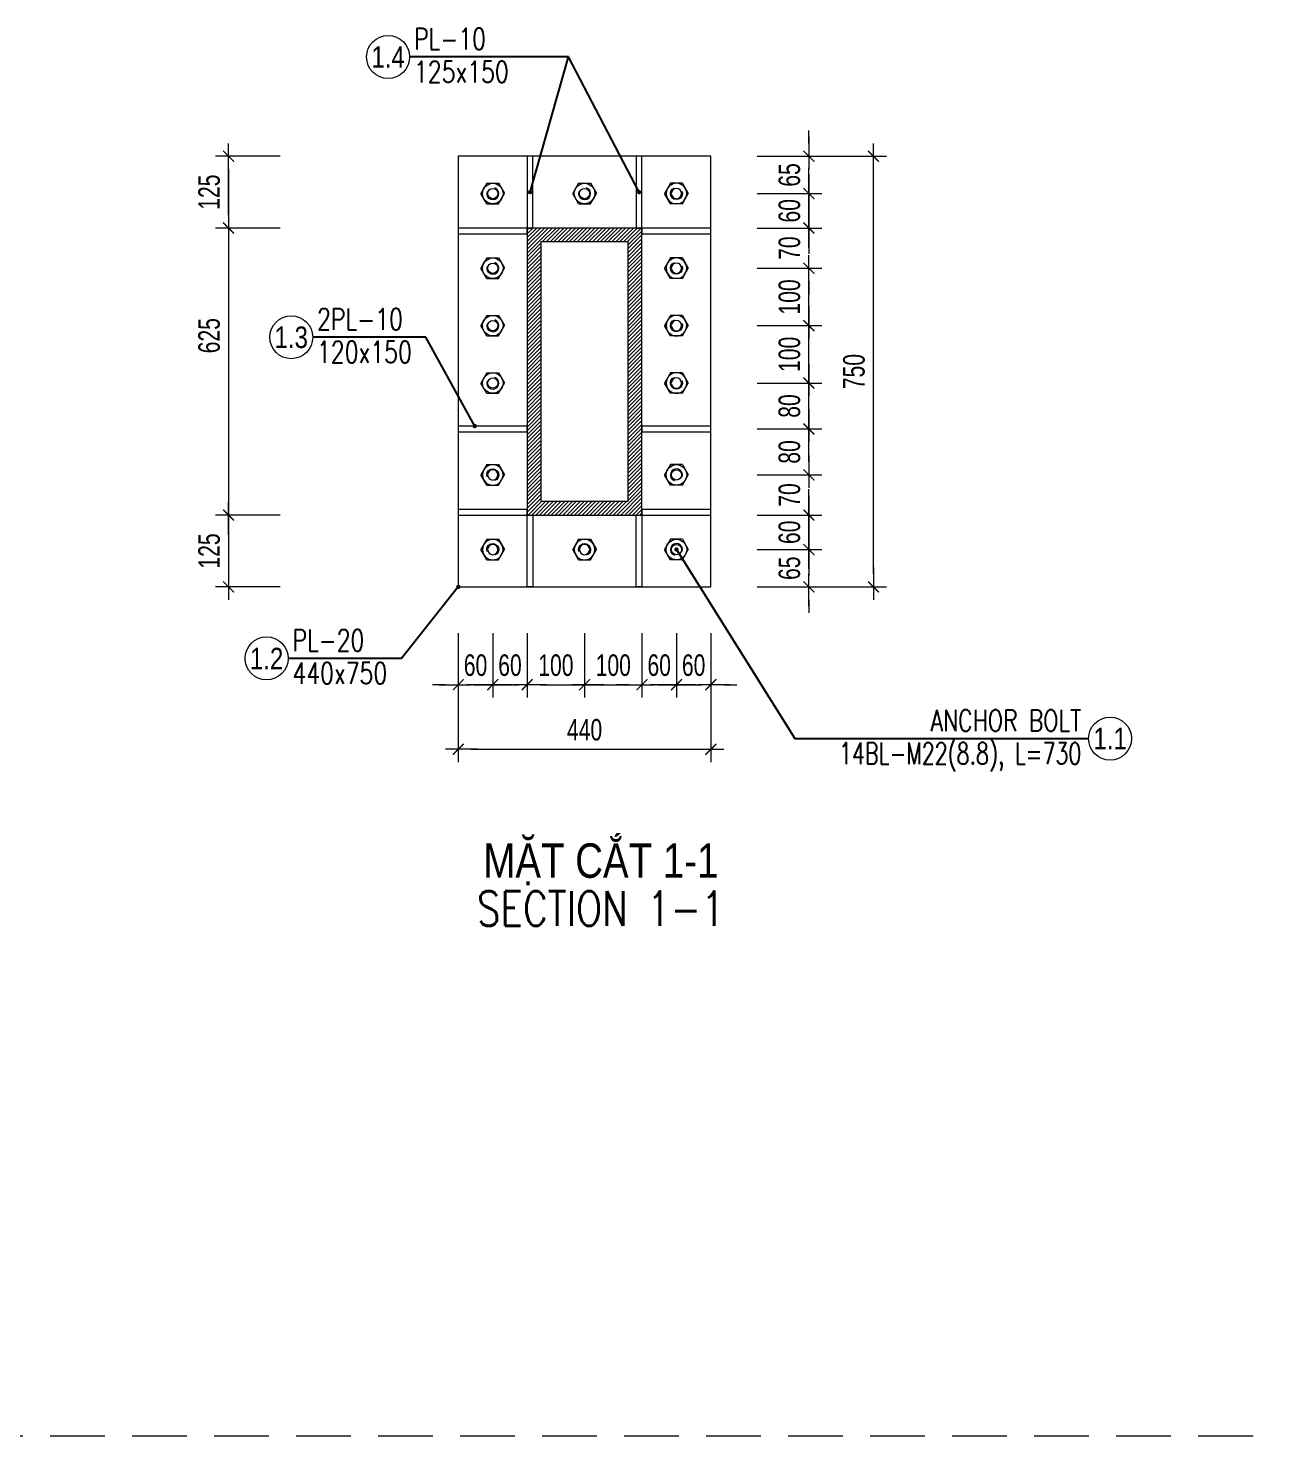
# Model space of a CAD drawing. Header units: millimetres. Extents: x -179076 to 305601, y -18667 to 40015.
# Drawn here: x 275467 to 279801, y 17684 to 22587 of the extents above; entities that cross this region are included whole.
import ezdxf
from ezdxf.enums import TextEntityAlignment as Align

# ---------------------------------------------------------------- set-up
doc = ezdxf.new("R2010")
doc.units = ezdxf.units.MM
doc.header["$LTSCALE"] = 60
doc.linetypes.add('HIDDEN2', pattern=[4.7625, 3.175, -1.5875])
doc.layers.get('0').update_dxf_attribs({"lineweight": 20})
doc.layers.get('Defpoints').update_dxf_attribs({"color": 151, "lineweight": 9})
for name, color, linetype, lineweight in [('NDC_S-ANNO', 7, 'Continuous', 20), ('NDC_S-BEAM-NAME-VERT', 7, 'Continuous', 20), ('NDC_S-COLS-STEL', 2, 'Continuous', 20), ('NDC_S-DIMS', 1, 'Continuous', 15), ('NDC_S-HTCH-MAT', 8, 'Continuous', 15), ('NDC_S-TITL-EN', 3, 'Continuous', 20), ('NDC_S-TITL-VIE', 6, 'Continuous', 35), ('NDC_S_DIM', 1, 'Continuous', 15), ('NDC_S_ENG TITLE', 3, 'Continuous', 20), ('NDC_S_HIDDEN', 8, 'HIDDEN2', 13), ('NDC_S_TEXT SYMBOL', 7, 'Continuous', 20), ('NDC_S_VN TEXT', 7, 'Continuous', 20), ('NDC_S_VN TITLE', 6, 'Continuous', 35)]:
    doc.layers.add(name, color=color, linetype=linetype, lineweight=lineweight)
doc.styles.add('ARIAL', font='arial.ttf', dxfattribs={"width": 0.8})
doc.styles.add('NDC_ANNO', font='', dxfattribs={"width": 0.8})
doc.styles.add('NDC_DIM', font='', dxfattribs={"width": 0.75})
doc.styles.add('NDC_EN TXT', font='romans.shx', dxfattribs={"width": 0.8})
doc.styles.add('NDC_VIE TXT', font='arial.ttf', dxfattribs={"width": 0.8})
doc.styles.get('NDC_ANNO').set_extended_font_data('Dotum')
doc.styles.get('NDC_DIM').set_extended_font_data('Dotum')
doc.dimstyles.new('NDC_dim_30', dxfattribs={"dimscale": 30, "dimtxt": 2.5, "dimasz": 1.5, "dimexe": 1.5, "dimexo": 2.5, "dimgap": 1, "dimtad": 1, "dimdec": 0, "dimzin": 0, "dimdsep": 46, "dimtxsty": 'NDC_DIM', "dimblk": 'DIMMARK', "dimcen": 0.09, "dimdle": 1.2, "dimclrd": 1, "dimclre": 1, "dimclrt": 3, "dimadec": 0, "dimazin": 0, "dimtfac": 1, "dimtdec": 0, "dimtix": 1, "dimtofl": 0, "dimtmove": 0, "dimatfit": 3, "dimfxl": 8, "dimfxlon": 1, "dimtolj": 1, "dimtzin": 0, "dimarcsym": 0})
doc.dimstyles.new('NDC_dim_30(15)', dxfattribs={"dimscale": 30, "dimtxt": 2.5, "dimasz": 1.5, "dimexe": 1.5, "dimexo": 2.5, "dimgap": 1, "dimtad": 1, "dimdec": 0, "dimlfac": 0.5, "dimrnd": 0.001, "dimzin": 0, "dimdsep": 46, "dimtxsty": 'NDC_DIM', "dimblk": 'DIMMARK', "dimcen": 0, "dimdle": 1.2, "dimclrd": 256, "dimclre": 256, "dimclrt": 3, "dimadec": 0, "dimazin": 0, "dimtfac": 1, "dimtdec": 0, "dimtix": 1, "dimtofl": 0, "dimtmove": 2, "dimatfit": 3, "dimfxl": 6, "dimfxlon": 1, "dimtolj": 1, "dimtzin": 0, "dimlwd": -1, "dimlwe": -1, "dimarcsym": 0})

# ---------------------------------------------------------------- blocks, each defined once
blk = doc.blocks.new('Drawing name_symbol')
at = {"layer": 'NDC_S_ENG TITLE', "style": 'NDC_EN TXT', "width": 0.8}
blk.add_attdef('SECTDET1', text='', height=5, dxfattribs=at).set_placement((0, 1.01), align=Align.CENTER)
at = {"layer": 'NDC_S_TEXT SYMBOL', "lineweight": 25, "style": 'NDC_ANNO', "width": 0.8}
blk.add_attdef('SSCALE', text='', height=2.5, dxfattribs=at).set_placement((0, -4), align=Align.CENTER)
at = {"layer": 'NDC_S_VN TITLE', "style": 'NDC_VIE TXT', "width": 0.8}
blk.add_attdef('SECTDET2', text='', height=5, dxfattribs=at).set_placement((0, 7.97), align=Align.CENTER)
blk = doc.blocks.new('*U260')
at = {"color": 0, "linetype": 'Continuous'}
for p, q in [((-8.5, 4.9), (0, 9.8)), ((-8.5, -4.9), (-8.5, 4.9)), ((8.5, 4.9), (0, 9.8)), ((8.5, -4.9), (8.5, 4.9)), ((-8.5, -4.9), (0, -9.8)), ((8.5, -4.9), (0, -9.8))]:
    blk.add_line(p, q, dxfattribs=at)
for radius in [8.5, 4.25]:
    blk.add_circle((0, 0), radius, dxfattribs=at)
blk.add_arc((0, 0), 5, 250, 160, dxfattribs=at)
blk = doc.blocks.new('DIMMARK')
at = {"layer": 'NDC_S_DIM', "color": 1}
blk.add_line((-1.5, 0), (1, 0), dxfattribs=at)
at = {"layer": 'NDC_S_DIM', "color": 2, "const_width": 0.1}
blk.add_lwpolyline([(-0.424, -0.424), (0.424, 0.424)], dxfattribs=at)
blk = doc.blocks.new('*D655')
at = {"layer": 'Defpoints', "color": 0, "ltscale": 60, "transparency": 16777216}
for p in [(277846.3, 20771), (278187.8, 20771), (277846.3, 20641)]:
    blk.add_point(p, dxfattribs=at)
at = {"layer": 'NDC_S_DIM', "ltscale": 60, "transparency": 16777216}
for p, q in [((278187.8, 20816), (278187.8, 20861)), ((278007.8, 20771), (278232.8, 20771)), ((278007.8, 20641), (278232.8, 20641)), ((278187.8, 20596), (278187.8, 20551))]:
    blk.add_line(p, q, dxfattribs=at)
at = {"layer": 'NDC_S_DIM', "ltscale": 60, "transparency": 16777216, "xscale": 45, "yscale": 45, "zscale": 45}
for p, rotation in [((278187.8, 20771), 270), ((278187.8, 20641), 90)]:
    blk.add_blockref('DIMMARK', p, dxfattribs=dict(at, rotation=rotation))
at = {"layer": 'NDC_S_DIM', "color": 3, "ltscale": 60, "transparency": 16777216, "insert": (278120.2, 20706), "char_height": 75, "attachment_point": 5, "rotation": 90, "style": 'NDC_DIM'}
blk.add_mtext('\\A1;65', dxfattribs=at)
blk = doc.blocks.new('*D656')
at = {"layer": 'Defpoints', "color": 0, "ltscale": 60, "transparency": 16777216}
for p in [(277846.3, 20891), (278187.8, 20891), (277846.3, 20771)]:
    blk.add_point(p, dxfattribs=at)
at = {"layer": 'NDC_S_DIM', "ltscale": 60, "transparency": 16777216}
for p, q in [((278187.8, 20936), (278187.8, 20981)), ((278007.8, 20891), (278232.8, 20891)), ((278007.8, 20771), (278232.8, 20771)), ((278187.8, 20726), (278187.8, 20681))]:
    blk.add_line(p, q, dxfattribs=at)
at = {"layer": 'NDC_S_DIM', "ltscale": 60, "transparency": 16777216, "xscale": 45, "yscale": 45, "zscale": 45}
for p, rotation in [((278187.8, 20891), 270), ((278187.8, 20771), 90)]:
    blk.add_blockref('DIMMARK', p, dxfattribs=dict(at, rotation=rotation))
at = {"layer": 'NDC_S_DIM', "color": 3, "ltscale": 60, "transparency": 16777216, "insert": (278120.2, 20831), "char_height": 75, "attachment_point": 5, "rotation": 90, "style": 'NDC_DIM'}
blk.add_mtext('\\A1;60', dxfattribs=at)
blk = doc.blocks.new('*D657')
at = {"layer": 'Defpoints', "color": 0, "ltscale": 60, "transparency": 16777216}
for p in [(277846.3, 21031), (278187.8, 21031), (277846.3, 20891)]:
    blk.add_point(p, dxfattribs=at)
at = {"layer": 'NDC_S_DIM', "ltscale": 60, "transparency": 16777216}
for p, q in [((278187.8, 21076), (278187.8, 21121)), ((278007.8, 21031), (278232.8, 21031)), ((278007.8, 20891), (278232.8, 20891)), ((278187.8, 20846), (278187.8, 20801))]:
    blk.add_line(p, q, dxfattribs=at)
at = {"layer": 'NDC_S_DIM', "ltscale": 60, "transparency": 16777216, "xscale": 45, "yscale": 45, "zscale": 45}
for p, rotation in [((278187.8, 21031), 270), ((278187.8, 20891), 90)]:
    blk.add_blockref('DIMMARK', p, dxfattribs=dict(at, rotation=rotation))
at = {"layer": 'NDC_S_DIM', "color": 3, "ltscale": 60, "transparency": 16777216, "insert": (278120.2, 20961), "char_height": 75, "attachment_point": 5, "rotation": 90, "style": 'NDC_DIM'}
blk.add_mtext('\\A1;70', dxfattribs=at)
blk = doc.blocks.new('*D658')
at = {"layer": 'Defpoints', "color": 0, "ltscale": 60, "transparency": 16777216}
for p in [(277846.3, 21191), (278187.8, 21191), (277846.3, 21031)]:
    blk.add_point(p, dxfattribs=at)
at = {"layer": 'NDC_S_DIM', "ltscale": 60, "transparency": 16777216}
for p, q in [((278007.8, 21191), (278232.8, 21191)), ((278187.8, 21076), (278187.8, 21146)), ((278007.8, 21031), (278232.8, 21031))]:
    blk.add_line(p, q, dxfattribs=at)
at = {"layer": 'NDC_S_DIM', "ltscale": 60, "transparency": 16777216, "xscale": 45, "yscale": 45, "zscale": 45}
for p, rotation in [((278187.8, 21191), 90), ((278187.8, 21031), 270)]:
    blk.add_blockref('DIMMARK', p, dxfattribs=dict(at, rotation=rotation))
at = {"layer": 'NDC_S_DIM', "color": 3, "ltscale": 60, "transparency": 16777216, "insert": (278120.2, 21111), "char_height": 75, "attachment_point": 5, "rotation": 90, "style": 'NDC_DIM'}
blk.add_mtext('\\A1;80', dxfattribs=at)
blk = doc.blocks.new('*D659')
at = {"layer": 'Defpoints', "color": 0, "ltscale": 60, "transparency": 16777216}
for p in [(277846.3, 21351), (278187.8, 21351), (277846.3, 21191)]:
    blk.add_point(p, dxfattribs=at)
at = {"layer": 'NDC_S_DIM', "ltscale": 60, "transparency": 16777216}
for p, q in [((278007.8, 21351), (278232.8, 21351)), ((278187.8, 21236), (278187.8, 21306)), ((278007.8, 21191), (278232.8, 21191))]:
    blk.add_line(p, q, dxfattribs=at)
at = {"layer": 'NDC_S_DIM', "ltscale": 60, "transparency": 16777216, "xscale": 45, "yscale": 45, "zscale": 45}
for p, rotation in [((278187.8, 21351), 90), ((278187.8, 21191), 270)]:
    blk.add_blockref('DIMMARK', p, dxfattribs=dict(at, rotation=rotation))
at = {"layer": 'NDC_S_DIM', "color": 3, "ltscale": 60, "transparency": 16777216, "insert": (278120.2, 21271), "char_height": 75, "attachment_point": 5, "rotation": 90, "style": 'NDC_DIM'}
blk.add_mtext('\\A1;80', dxfattribs=at)
blk = doc.blocks.new('*D660')
at = {"layer": 'Defpoints', "color": 0, "ltscale": 60, "transparency": 16777216}
for p in [(277846.3, 21551), (278187.8, 21551), (277846.3, 21351)]:
    blk.add_point(p, dxfattribs=at)
at = {"layer": 'NDC_S_DIM', "ltscale": 60, "transparency": 16777216}
for p, q in [((278007.8, 21551), (278232.8, 21551)), ((278187.8, 21396), (278187.8, 21506)), ((278007.8, 21351), (278232.8, 21351))]:
    blk.add_line(p, q, dxfattribs=at)
at = {"layer": 'NDC_S_DIM', "ltscale": 60, "transparency": 16777216, "xscale": 45, "yscale": 45, "zscale": 45}
for p, rotation in [((278187.8, 21551), 90), ((278187.8, 21351), 270)]:
    blk.add_blockref('DIMMARK', p, dxfattribs=dict(at, rotation=rotation))
at = {"layer": 'NDC_S_DIM', "color": 3, "ltscale": 60, "transparency": 16777216, "insert": (278120.2, 21451), "char_height": 75, "attachment_point": 5, "rotation": 90, "style": 'NDC_DIM'}
blk.add_mtext('\\A1;100', dxfattribs=at)
blk = doc.blocks.new('*D661')
at = {"layer": 'Defpoints', "color": 0, "ltscale": 60, "transparency": 16777216}
for p in [(277846.3, 21751), (278187.8, 21751), (277846.3, 21551)]:
    blk.add_point(p, dxfattribs=at)
at = {"layer": 'NDC_S_DIM', "ltscale": 60, "transparency": 16777216}
for p, q in [((278007.8, 21751), (278232.8, 21751)), ((278187.8, 21596), (278187.8, 21706)), ((278007.8, 21551), (278232.8, 21551))]:
    blk.add_line(p, q, dxfattribs=at)
at = {"layer": 'NDC_S_DIM', "ltscale": 60, "transparency": 16777216, "xscale": 45, "yscale": 45, "zscale": 45}
for p, rotation in [((278187.8, 21751), 90), ((278187.8, 21551), 270)]:
    blk.add_blockref('DIMMARK', p, dxfattribs=dict(at, rotation=rotation))
at = {"layer": 'NDC_S_DIM', "color": 3, "ltscale": 60, "transparency": 16777216, "insert": (278120.2, 21651), "char_height": 75, "attachment_point": 5, "rotation": 90, "style": 'NDC_DIM'}
blk.add_mtext('\\A1;100', dxfattribs=at)
blk = doc.blocks.new('*D662')
at = {"layer": 'Defpoints', "color": 0, "ltscale": 60, "transparency": 16777216}
for p in [(277846.3, 21891), (278187.8, 21891), (277846.3, 21751)]:
    blk.add_point(p, dxfattribs=at)
at = {"layer": 'NDC_S_DIM', "ltscale": 60, "transparency": 16777216}
for p, q in [((278187.8, 21936), (278187.8, 21981)), ((278007.8, 21891), (278232.8, 21891)), ((278007.8, 21751), (278232.8, 21751)), ((278187.8, 21706), (278187.8, 21661))]:
    blk.add_line(p, q, dxfattribs=at)
at = {"layer": 'NDC_S_DIM', "ltscale": 60, "transparency": 16777216, "xscale": 45, "yscale": 45, "zscale": 45}
for p, rotation in [((278187.8, 21891), 270), ((278187.8, 21751), 90)]:
    blk.add_blockref('DIMMARK', p, dxfattribs=dict(at, rotation=rotation))
at = {"layer": 'NDC_S_DIM', "color": 3, "ltscale": 60, "transparency": 16777216, "insert": (278120.2, 21821), "char_height": 75, "attachment_point": 5, "rotation": 90, "style": 'NDC_DIM'}
blk.add_mtext('\\A1;70', dxfattribs=at)
blk = doc.blocks.new('*D663')
at = {"layer": 'Defpoints', "color": 0, "ltscale": 60, "transparency": 16777216}
for p in [(277846.3, 22011), (278187.8, 22011), (277846.3, 21891)]:
    blk.add_point(p, dxfattribs=at)
at = {"layer": 'NDC_S_DIM', "ltscale": 60, "transparency": 16777216}
for p, q in [((278187.8, 22056), (278187.8, 22101)), ((278007.8, 22011), (278232.8, 22011)), ((278007.8, 21891), (278232.8, 21891)), ((278187.8, 21846), (278187.8, 21801))]:
    blk.add_line(p, q, dxfattribs=at)
at = {"layer": 'NDC_S_DIM', "ltscale": 60, "transparency": 16777216, "xscale": 45, "yscale": 45, "zscale": 45}
for p, rotation in [((278187.8, 22011), 270), ((278187.8, 21891), 90)]:
    blk.add_blockref('DIMMARK', p, dxfattribs=dict(at, rotation=rotation))
at = {"layer": 'NDC_S_DIM', "color": 3, "ltscale": 60, "transparency": 16777216, "insert": (278120.2, 21951), "char_height": 75, "attachment_point": 5, "rotation": 90, "style": 'NDC_DIM'}
blk.add_mtext('\\A1;60', dxfattribs=at)
blk = doc.blocks.new('*D664')
at = {"layer": 'Defpoints', "color": 0, "ltscale": 60, "transparency": 16777216}
for p in [(277846.3, 22141), (278187.8, 22141), (277846.3, 22011)]:
    blk.add_point(p, dxfattribs=at)
at = {"layer": 'NDC_S_DIM', "ltscale": 60, "transparency": 16777216}
for p, q in [((278187.8, 22186), (278187.8, 22231)), ((278007.8, 22141), (278232.8, 22141)), ((278007.8, 22011), (278232.8, 22011)), ((278187.8, 21966), (278187.8, 21921))]:
    blk.add_line(p, q, dxfattribs=at)
at = {"layer": 'NDC_S_DIM', "ltscale": 60, "transparency": 16777216, "xscale": 45, "yscale": 45, "zscale": 45}
for p, rotation in [((278187.8, 22141), 270), ((278187.8, 22011), 90)]:
    blk.add_blockref('DIMMARK', p, dxfattribs=dict(at, rotation=rotation))
at = {"layer": 'NDC_S_DIM', "color": 3, "ltscale": 60, "transparency": 16777216, "insert": (278120.2, 22076), "char_height": 75, "attachment_point": 5, "rotation": 90, "style": 'NDC_DIM'}
blk.add_mtext('\\A1;65', dxfattribs=at)
blk = doc.blocks.new('*D665')
at = {"layer": 'Defpoints', "color": 0, "ltscale": 60, "transparency": 16777216}
for p in [(277846.3, 22141), (278412.8, 22141), (277846.3, 20641)]:
    blk.add_point(p, dxfattribs=at)
at = {"layer": 'NDC_S_DIM', "ltscale": 60, "transparency": 16777216}
for p, q in [((278232.8, 22141), (278457.8, 22141)), ((278412.8, 20686), (278412.8, 22096)), ((278232.8, 20641), (278457.8, 20641))]:
    blk.add_line(p, q, dxfattribs=at)
at = {"layer": 'NDC_S_DIM', "ltscale": 60, "transparency": 16777216, "xscale": 45, "yscale": 45, "zscale": 45}
for p, rotation in [((278412.8, 22141), 90), ((278412.8, 20641), 270)]:
    blk.add_blockref('DIMMARK', p, dxfattribs=dict(at, rotation=rotation))
at = {"layer": 'NDC_S_DIM', "color": 3, "ltscale": 60, "transparency": 16777216, "insert": (278345.2, 21391), "char_height": 75, "attachment_point": 5, "rotation": 90, "style": 'NDC_DIM'}
blk.add_mtext('\\A1;750', dxfattribs=at)
blk = doc.blocks.new('*D666')
at = {"layer": 'Defpoints', "color": 0, "ltscale": 60, "transparency": 16777216}
for p in [(276966.3, 20641), (277086.3, 20641), (277086.3, 20300.3)]:
    blk.add_point(p, dxfattribs=at)
at = {"layer": 'NDC_S_DIM', "ltscale": 60, "transparency": 16777216}
for p, q in [((276966.3, 20480.3), (276966.3, 20255.3)), ((277086.3, 20480.3), (277086.3, 20255.3)), ((276921.3, 20300.3), (276876.3, 20300.3)), ((277131.3, 20300.3), (277176.3, 20300.3))]:
    blk.add_line(p, q, dxfattribs=at)
at = {"layer": 'NDC_S_DIM', "ltscale": 60, "transparency": 16777216, "xscale": 45, "yscale": 45, "zscale": 45}
blk.add_blockref('DIMMARK', (276966.3, 20300.3), dxfattribs=at)
at = {"layer": 'NDC_S_DIM', "ltscale": 60, "transparency": 16777216, "xscale": 45, "yscale": 45, "zscale": 45, "rotation": 180}
blk.add_blockref('DIMMARK', (277086.3, 20300.3), dxfattribs=at)
at = {"layer": 'NDC_S_DIM', "color": 3, "ltscale": 60, "transparency": 16777216, "insert": (277026.3, 20367.8), "char_height": 75, "attachment_point": 5, "style": 'NDC_DIM'}
blk.add_mtext('\\A1;60', dxfattribs=at)
blk = doc.blocks.new('*D667')
at = {"layer": 'Defpoints', "color": 0, "ltscale": 60, "transparency": 16777216}
for p in [(277086.3, 20641), (277206.3, 20641), (277206.3, 20300.3)]:
    blk.add_point(p, dxfattribs=at)
at = {"layer": 'NDC_S_DIM', "ltscale": 60, "transparency": 16777216}
for p, q in [((277086.3, 20480.3), (277086.3, 20255.3)), ((277206.3, 20480.3), (277206.3, 20255.3)), ((277041.3, 20300.3), (276996.3, 20300.3)), ((277251.3, 20300.3), (277296.3, 20300.3))]:
    blk.add_line(p, q, dxfattribs=at)
at = {"layer": 'NDC_S_DIM', "ltscale": 60, "transparency": 16777216, "xscale": 45, "yscale": 45, "zscale": 45}
blk.add_blockref('DIMMARK', (277086.3, 20300.3), dxfattribs=at)
at = {"layer": 'NDC_S_DIM', "ltscale": 60, "transparency": 16777216, "xscale": 45, "yscale": 45, "zscale": 45, "rotation": 180}
blk.add_blockref('DIMMARK', (277206.3, 20300.3), dxfattribs=at)
at = {"layer": 'NDC_S_DIM', "color": 3, "ltscale": 60, "transparency": 16777216, "insert": (277146.3, 20367.8), "char_height": 75, "attachment_point": 5, "style": 'NDC_DIM'}
blk.add_mtext('\\A1;60', dxfattribs=at)
blk = doc.blocks.new('*D668')
at = {"layer": 'Defpoints', "color": 0, "ltscale": 60, "transparency": 16777216}
for p in [(277206.3, 20641), (277406.3, 20641), (277406.3, 20300.3)]:
    blk.add_point(p, dxfattribs=at)
at = {"layer": 'NDC_S_DIM', "ltscale": 60, "transparency": 16777216}
for p, q in [((277206.3, 20480.3), (277206.3, 20255.3)), ((277406.3, 20480.3), (277406.3, 20255.3)), ((277251.3, 20300.3), (277361.3, 20300.3))]:
    blk.add_line(p, q, dxfattribs=at)
at = {"layer": 'NDC_S_DIM', "ltscale": 60, "transparency": 16777216, "xscale": 45, "yscale": 45, "zscale": 45, "rotation": 180}
blk.add_blockref('DIMMARK', (277206.3, 20300.3), dxfattribs=at)
at = {"layer": 'NDC_S_DIM', "ltscale": 60, "transparency": 16777216, "xscale": 45, "yscale": 45, "zscale": 45}
blk.add_blockref('DIMMARK', (277406.3, 20300.3), dxfattribs=at)
at = {"layer": 'NDC_S_DIM', "color": 3, "ltscale": 60, "transparency": 16777216, "insert": (277306.3, 20367.8), "char_height": 75, "attachment_point": 5, "style": 'NDC_DIM'}
blk.add_mtext('\\A1;100', dxfattribs=at)
blk = doc.blocks.new('*D669')
at = {"layer": 'Defpoints', "color": 0, "ltscale": 60, "transparency": 16777216}
for p in [(277406.3, 20641), (277606.3, 20641), (277606.3, 20300.3)]:
    blk.add_point(p, dxfattribs=at)
at = {"layer": 'NDC_S_DIM', "ltscale": 60, "transparency": 16777216}
for p, q in [((277406.3, 20480.3), (277406.3, 20255.3)), ((277606.3, 20480.3), (277606.3, 20255.3)), ((277451.3, 20300.3), (277561.3, 20300.3))]:
    blk.add_line(p, q, dxfattribs=at)
at = {"layer": 'NDC_S_DIM', "ltscale": 60, "transparency": 16777216, "xscale": 45, "yscale": 45, "zscale": 45, "rotation": 180}
blk.add_blockref('DIMMARK', (277406.3, 20300.3), dxfattribs=at)
at = {"layer": 'NDC_S_DIM', "ltscale": 60, "transparency": 16777216, "xscale": 45, "yscale": 45, "zscale": 45}
blk.add_blockref('DIMMARK', (277606.3, 20300.3), dxfattribs=at)
at = {"layer": 'NDC_S_DIM', "color": 3, "ltscale": 60, "transparency": 16777216, "insert": (277506.3, 20367.8), "char_height": 75, "attachment_point": 5, "style": 'NDC_DIM'}
blk.add_mtext('\\A1;100', dxfattribs=at)
blk = doc.blocks.new('*D670')
at = {"layer": 'Defpoints', "color": 0, "ltscale": 60, "transparency": 16777216}
for p in [(277606.3, 20641), (277726.3, 20641), (277726.3, 20300.3)]:
    blk.add_point(p, dxfattribs=at)
at = {"layer": 'NDC_S_DIM', "ltscale": 60, "transparency": 16777216}
for p, q in [((277606.3, 20480.3), (277606.3, 20255.3)), ((277726.3, 20480.3), (277726.3, 20255.3)), ((277561.3, 20300.3), (277516.3, 20300.3)), ((277771.3, 20300.3), (277816.3, 20300.3))]:
    blk.add_line(p, q, dxfattribs=at)
at = {"layer": 'NDC_S_DIM', "ltscale": 60, "transparency": 16777216, "xscale": 45, "yscale": 45, "zscale": 45}
blk.add_blockref('DIMMARK', (277606.3, 20300.3), dxfattribs=at)
at = {"layer": 'NDC_S_DIM', "ltscale": 60, "transparency": 16777216, "xscale": 45, "yscale": 45, "zscale": 45, "rotation": 180}
blk.add_blockref('DIMMARK', (277726.3, 20300.3), dxfattribs=at)
at = {"layer": 'NDC_S_DIM', "color": 3, "ltscale": 60, "transparency": 16777216, "insert": (277666.3, 20367.8), "char_height": 75, "attachment_point": 5, "style": 'NDC_DIM'}
blk.add_mtext('\\A1;60', dxfattribs=at)
blk = doc.blocks.new('*D671')
at = {"layer": 'Defpoints', "color": 0, "ltscale": 60, "transparency": 16777216}
for p in [(277726.3, 20641), (277846.3, 20641), (277846.3, 20300.3)]:
    blk.add_point(p, dxfattribs=at)
at = {"layer": 'NDC_S_DIM', "ltscale": 60, "transparency": 16777216}
for p, q in [((277726.3, 20480.3), (277726.3, 20255.3)), ((277846.3, 20480.3), (277846.3, 20255.3)), ((277681.3, 20300.3), (277636.3, 20300.3)), ((277891.3, 20300.3), (277936.3, 20300.3))]:
    blk.add_line(p, q, dxfattribs=at)
at = {"layer": 'NDC_S_DIM', "ltscale": 60, "transparency": 16777216, "xscale": 45, "yscale": 45, "zscale": 45}
blk.add_blockref('DIMMARK', (277726.3, 20300.3), dxfattribs=at)
at = {"layer": 'NDC_S_DIM', "ltscale": 60, "transparency": 16777216, "xscale": 45, "yscale": 45, "zscale": 45, "rotation": 180}
blk.add_blockref('DIMMARK', (277846.3, 20300.3), dxfattribs=at)
at = {"layer": 'NDC_S_DIM', "color": 3, "ltscale": 60, "transparency": 16777216, "insert": (277786.3, 20367.8), "char_height": 75, "attachment_point": 5, "style": 'NDC_DIM'}
blk.add_mtext('\\A1;60', dxfattribs=at)
blk = doc.blocks.new('*D672')
at = {"layer": 'Defpoints', "color": 0, "ltscale": 60, "transparency": 16777216}
for p in [(276966.3, 20641), (277846.3, 20641), (277846.3, 20075.3)]:
    blk.add_point(p, dxfattribs=at)
at = {"layer": 'NDC_S_DIM', "ltscale": 60, "transparency": 16777216}
for p, q in [((276966.3, 20255.3), (276966.3, 20030.3)), ((277846.3, 20255.3), (277846.3, 20030.3)), ((277011.3, 20075.3), (277801.3, 20075.3))]:
    blk.add_line(p, q, dxfattribs=at)
at = {"layer": 'NDC_S_DIM', "ltscale": 60, "transparency": 16777216, "xscale": 45, "yscale": 45, "zscale": 45, "rotation": 180}
blk.add_blockref('DIMMARK', (276966.3, 20075.3), dxfattribs=at)
at = {"layer": 'NDC_S_DIM', "ltscale": 60, "transparency": 16777216, "xscale": 45, "yscale": 45, "zscale": 45}
blk.add_blockref('DIMMARK', (277846.3, 20075.3), dxfattribs=at)
at = {"layer": 'NDC_S_DIM', "color": 3, "ltscale": 60, "transparency": 16777216, "insert": (277406.3, 20142.8), "char_height": 75, "attachment_point": 5, "style": 'NDC_DIM'}
blk.add_mtext('\\A1;440', dxfattribs=at)
blk = doc.blocks.new('*D673')
at = {"layer": 'Defpoints', "color": 0, "ltscale": 60, "transparency": 16777216}
for p in [(276165.8, 22141), (276469.5, 22141), (276469.5, 21891)]:
    blk.add_point(p, dxfattribs=at)
at = {"layer": 'NDC_S_DIM', "ltscale": 60, "transparency": 16777216}
for p, q in [((276345.8, 22141), (276120.8, 22141)), ((276165.8, 21936), (276165.8, 22096)), ((276345.8, 21891), (276120.8, 21891))]:
    blk.add_line(p, q, dxfattribs=at)
at = {"layer": 'NDC_S_DIM', "ltscale": 60, "transparency": 16777216, "xscale": 45, "yscale": 45, "zscale": 45}
for p, rotation in [((276165.8, 22141), 90), ((276165.8, 21891), 270)]:
    blk.add_blockref('DIMMARK', p, dxfattribs=dict(at, rotation=rotation))
at = {"layer": 'NDC_S_DIM', "color": 3, "ltscale": 60, "transparency": 16777216, "insert": (276098.3, 22016), "char_height": 75, "attachment_point": 5, "rotation": 90, "style": 'NDC_DIM'}
blk.add_mtext('\\A1;125', dxfattribs=at)
blk = doc.blocks.new('*D674')
at = {"layer": 'Defpoints', "color": 0, "ltscale": 60, "transparency": 16777216}
for p in [(276469.5, 22141), (276165.8, 20891), (276469.5, 20891)]:
    blk.add_point(p, dxfattribs=at)
at = {"layer": 'NDC_S_DIM', "ltscale": 60, "transparency": 16777216}
for p, q in [((276345.8, 22141), (276120.8, 22141)), ((276165.8, 22096), (276165.8, 20936)), ((276345.8, 20891), (276120.8, 20891))]:
    blk.add_line(p, q, dxfattribs=at)
at = {"layer": 'NDC_S_DIM', "ltscale": 60, "transparency": 16777216, "xscale": 45, "yscale": 45, "zscale": 45}
for p, rotation in [((276165.8, 22141), 90), ((276165.8, 20891), 270)]:
    blk.add_blockref('DIMMARK', p, dxfattribs=dict(at, rotation=rotation))
at = {"layer": 'NDC_S_DIM', "color": 3, "ltscale": 60, "transparency": 16777216, "insert": (276098.3, 21516), "char_height": 75, "attachment_point": 5, "rotation": 90, "style": 'NDC_DIM'}
blk.add_mtext('\\A1;625', dxfattribs=at)
blk = doc.blocks.new('*D675')
at = {"layer": 'Defpoints', "color": 0, "ltscale": 60, "transparency": 16777216}
for p in [(276469.5, 20891), (276165.8, 20641), (276469.5, 20641)]:
    blk.add_point(p, dxfattribs=at)
at = {"layer": 'NDC_S_DIM', "ltscale": 60, "transparency": 16777216}
for p, q in [((276345.8, 20891), (276120.8, 20891)), ((276165.8, 20846), (276165.8, 20686)), ((276345.8, 20641), (276120.8, 20641))]:
    blk.add_line(p, q, dxfattribs=at)
at = {"layer": 'NDC_S_DIM', "ltscale": 60, "transparency": 16777216, "xscale": 45, "yscale": 45, "zscale": 45}
for p, rotation in [((276165.8, 20891), 90), ((276165.8, 20641), 270)]:
    blk.add_blockref('DIMMARK', p, dxfattribs=dict(at, rotation=rotation))
at = {"layer": 'NDC_S_DIM', "color": 3, "ltscale": 60, "transparency": 16777216, "insert": (276098.3, 20766), "char_height": 75, "attachment_point": 5, "rotation": 90, "style": 'NDC_DIM'}
blk.add_mtext('\\A1;125', dxfattribs=at)
blk = doc.blocks.new('*U264')
blk.add_circle((2.5, 0), 2.5)
at = {"layer": 'NDC_S_VN TEXT', "color": 3, "style": 'NDC_EN TXT'}
for tag, width, p in [('DK2', 0.75, (-0.85, 0.85)), ('KC2', 0.8, (-0.85, -2.97))]:
    blk.add_attdef(tag, text='', height=2.5, dxfattribs=dict(at, width=width)).set_placement(p, align=Align.RIGHT)
at = {"layer": 'NDC_S_VN TEXT', "color": 7, "style": 'ARIAL', "width": 0.8}
blk.add_attdef('SH3', text='', height=2.5, dxfattribs=at).set_placement((2.5, 0), align=Align.MIDDLE)
blk = doc.blocks.new('*U261')
blk.add_circle((-2.5, 0), 2.5)
at = {"layer": 'NDC_S_VN TEXT', "color": 3, "style": 'NDC_EN TXT', "width": 0.75}
for tag, p in [('DK1', (0.5, 0.85)), ('KC1', (0.5, -2.97))]:
    blk.add_attdef(tag, p, '', height=2.5, dxfattribs=at)
at = {"layer": 'NDC_S_VN TEXT', "color": 7, "style": 'ARIAL', "width": 0.8}
blk.add_attdef('SH2', text='', height=2.5, dxfattribs=at).set_placement((-2.5, 0), align=Align.MIDDLE)
blk = doc.blocks.new('*U262')
blk.add_circle((-2.5, 0), 2.5)
at = {"layer": 'NDC_S_VN TEXT', "color": 3, "style": 'NDC_EN TXT', "width": 0.75}
for tag, p in [('DK1', (0.5, 0.85)), ('KC1', (0.5, -2.97))]:
    blk.add_attdef(tag, p, '', height=2.5, dxfattribs=at)
at = {"layer": 'NDC_S_VN TEXT', "color": 7, "style": 'ARIAL', "width": 0.8}
blk.add_attdef('SH2', text='', height=2.5, dxfattribs=at).set_placement((-2.5, 0), align=Align.MIDDLE)

msp = doc.modelspace()

# ---------------------------------------------------------------- hatches: boundary and pattern name
at = {"layer": 'NDC_S-HTCH-MAT', "ltscale": 60}
h = msp.add_hatch(dxfattribs=at)
h.set_pattern_fill('ANSI31', color=256, scale=3)
h.set_pattern_definition([(45, (3003.863, -7453.059), (-6.7351921, 6.7351921), [])])
h.paths.add_polyline_path([(277606.3, 21891), (277206.3, 21891), (277206.3, 20891), (277606.3, 20891)])
h.paths.add_polyline_path([(277254.3, 21843), (277558.3, 21843), (277558.3, 20939), (277254.3, 20939)], flags=16)

# ---------------------------------------------------------------- linework, layer by layer
at = {"layer": 'NDC_S-COLS-STEL'}
for points in [[(276966.3, 20641), (277846.3, 20641), (277846.3, 22141), (276966.3, 22141)], [(277206.3, 22141), (277206.3, 21891), (277226.3, 21891), (277226.3, 22141)], [(277586.3, 22141), (277586.3, 21891), (277606.3, 21891), (277606.3, 22141)], [(277206.3, 21891), (276966.3, 21891), (276966.3, 21871), (277206.3, 21871)], [(277206.3, 20891), (277606.3, 20891), (277606.3, 21891), (277206.3, 21891)], [(277846.3, 21891), (277606.3, 21891), (277606.3, 21871), (277846.3, 21871)], [(277254.3, 20939), (277558.3, 20939), (277558.3, 21843), (277254.3, 21843)], [(277206.3, 21201), (276966.3, 21201), (276966.3, 21181), (277206.3, 21181)], [(277846.3, 21201), (277606.3, 21201), (277606.3, 21181), (277846.3, 21181)], [(277206.3, 20911), (276966.3, 20911), (276966.3, 20891), (277206.3, 20891)], [(277206.3, 20641), (277206.3, 20891), (277226.3, 20891), (277226.3, 20641)], [(277586.3, 20641), (277586.3, 20891), (277606.3, 20891), (277606.3, 20641)], [(277846.3, 20911), (277606.3, 20911), (277606.3, 20891), (277846.3, 20891)]]:
    msp.add_lwpolyline(points, close=True, dxfattribs=at)
at = {"layer": 'NDC_S_HIDDEN'}
msp.add_line((269257.9, 17683.6), (290774.6, 17683.6), dxfattribs=at)

# ---------------------------------------------------------------- block references
at = {"layer": 'NDC_S-ANNO'}
ref = msp.add_blockref('Drawing name_symbol', (277463.1, 19436.2), dxfattribs=dict(at, xscale=23.99999999999998, yscale=23.99999999999998, zscale=23.99999999999998, rotation=8.197610616546171e-08))
ref.add_attrib('SECTDET1', 'SECTION 1-1', dxfattribs={"layer": 'NDC_S-TITL-EN', "height": 120, "rotation": 360, "style": 'NDC_EN TXT', "width": 0.8}).set_placement((277463.1, 19460.4), align=Align.CENTER)
ref.add_attrib('SECTDET2', 'MẶT CẮT 1-1', dxfattribs={"layer": 'NDC_S-TITL-VIE', "height": 120, "rotation": 360, "style": 'NDC_VIE TXT', "width": 0.8}).set_placement((277463.1, 19627.5), align=Align.CENTER)
at = {"layer": 'NDC_S-BEAM-NAME-VERT', "yscale": 4.207792207792207, "zscale": 4.207792207792207}
for p, xscale, rotation in [((277086.3, 22011), 4.207792207792207, 270.0000000951555), ((277406.3, 22011), 4.207792207792207, 270.0000000951555), ((277726.3, 22011), -4.207792207792207, 89.99999990484451), ((277086.3, 21751), 4.207792207792207, 270.0000000951555), ((277726.3, 21751), -4.207792207792207, 89.99999990484451), ((277086.3, 21551), 4.207792207792207, 270.0000000951555), ((277726.3, 21551), -4.207792207792207, 89.99999990484451), ((277086.3, 21351), 4.207792207792207, 270.0000000951555), ((277726.3, 21351), -4.207792207792207, 89.99999990484451), ((277086.3, 21031), -4.207792207792207, 269.9999999048445), ((277726.3, 21031), 4.207792207792207, 90.00000009515549), ((277086.3, 20771), -4.207792207792207, 269.9999999048445), ((277406.3, 20771), -4.207792207792207, 269.9999999048445), ((277726.3, 20771), 4.207792207792207, 90.00000009515549)]:
    msp.add_blockref('*U260', p, dxfattribs=dict(at, xscale=xscale, rotation=rotation))
at = {"layer": 'NDC_S-DIMS', "xscale": 30, "yscale": 30, "zscale": 30, "rotation": 8.197610150064809e-08}
for name, p, values in [('*U262', (276796.8, 22486.9), {'SH2': '1.4', 'DK1': 'PL-10', 'KC1': '125x150'}), ('*U261', (276459.1, 21510.6), {'SH2': '1.3', 'DK1': '2PL-10', 'KC1': '120x150'}), ('*U262', (276373.3, 20391.8), {'SH2': '1.2', 'DK1': 'PL-20', 'KC1': '440x750'})]:
    msp.add_blockref(name, p, dxfattribs=at).add_auto_attribs(values)
at = {"layer": 'NDC_S-DIMS'}
ref = msp.add_blockref('*U264', (279162.5, 20112.5), dxfattribs=dict(at, xscale=30, yscale=30, zscale=30, rotation=8.197610150064809e-08))
ref.add_attrib('SH3', '1.1', dxfattribs={"layer": 'NDC_S_VN TEXT', "color": 7, "height": 75, "rotation": 0, "style": 'ARIAL', "width": 0.8}).set_placement((279237.5, 20112.5), align=Align.MIDDLE)
ref.add_attrib('DK2', 'ANCHOR BOLT', dxfattribs={"layer": 'NDC_S_VN TEXT', "color": 3, "height": 75, "style": 'NDC_EN TXT', "width": 0.75}).set_placement((279137, 20137.9), align=Align.RIGHT)
ref.add_attrib('KC2', '14BL-M22(8.8), L=730', dxfattribs={"layer": 'NDC_S_VN TEXT', "color": 3, "height": 75, "style": 'NDC_EN TXT', "width": 0.7}).set_placement((279137, 20023.3), align=Align.RIGHT)

# ---------------------------------------------------------------- dimensions: what is measured, and where the dimension line sits
at = {"layer": 'NDC_S_DIM', "ltscale": 60}
for base, p1, p2, picture, middle in [((278187.8, 22141), (277846.3, 22011), (277846.3, 22141), '*D664', (278120.2, 22076)), ((276165.8, 22141), (276469.5, 21891), (276469.5, 22141), '*D673', (276098.3, 22016)), ((276165.8, 20891), (276469.5, 22141), (276469.5, 20891), '*D674', (276098.3, 21516)), ((278412.8, 22141), (277846.3, 20641), (277846.3, 22141), '*D665', (278345.2, 21391)), ((278187.8, 22011), (277846.3, 21891), (277846.3, 22011), '*D663', (278120.2, 21951)), ((278187.8, 21891), (277846.3, 21751), (277846.3, 21891), '*D662', (278120.2, 21821)), ((278187.8, 21751), (277846.3, 21551), (277846.3, 21751), '*D661', (278120.2, 21651)), ((278187.8, 21551), (277846.3, 21351), (277846.3, 21551), '*D660', (278120.2, 21451)), ((278187.8, 21351), (277846.3, 21191), (277846.3, 21351), '*D659', (278120.2, 21271)), ((278187.8, 21191), (277846.3, 21031), (277846.3, 21191), '*D658', (278120.2, 21111)), ((278187.8, 21031), (277846.3, 20891), (277846.3, 21031), '*D657', (278120.2, 20961)), ((278187.8, 20891), (277846.3, 20771), (277846.3, 20891), '*D656', (278120.2, 20831)), ((276165.8, 20641), (276469.5, 20891), (276469.5, 20641), '*D675', (276098.3, 20766)), ((278187.8, 20771), (277846.3, 20641), (277846.3, 20771), '*D655', (278120.2, 20706))]:
    dim = msp.add_linear_dim(base=base, p1=p1, p2=p2, angle=90, dimstyle='NDC_dim_30(15)', dxfattribs=at)
    dim.commit()
    dim.dimension.update_dxf_attribs({"geometry": picture, "text_midpoint": middle})
for base, p1, p2, picture, middle in [((277086.3, 20300.3), (276966.3, 20641), (277086.3, 20641), '*D666', (277026.3, 20367.8)), ((277846.3, 20075.3), (276966.3, 20641), (277846.3, 20641), '*D672', (277406.3, 20142.8)), ((277206.3, 20300.3), (277086.3, 20641), (277206.3, 20641), '*D667', (277146.3, 20367.8)), ((277406.3, 20300.3), (277206.3, 20641), (277406.3, 20641), '*D668', (277306.3, 20367.8)), ((277606.3, 20300.3), (277406.3, 20641), (277606.3, 20641), '*D669', (277506.3, 20367.8)), ((277726.3, 20300.3), (277606.3, 20641), (277726.3, 20641), '*D670', (277666.3, 20367.8)), ((277846.3, 20300.3), (277726.3, 20641), (277846.3, 20641), '*D671', (277786.3, 20367.8))]:
    dim = msp.add_linear_dim(base=base, p1=p1, p2=p2, dimstyle='NDC_dim_30(15)', dxfattribs=at)
    dim.commit()
    dim.dimension.update_dxf_attribs({"geometry": picture, "text_midpoint": middle})

# ---------------------------------------------------------------- leaders
at = {"layer": 'NDC_S-DIMS'}
for points in [[(277216.3, 22016), (277349.8, 22486.9), (276796.8, 22486.9)], [(277596.3, 22016), (277349.8, 22486.9), (276796.8, 22486.9)], [(277023.7, 21201), (276853.7, 21510.6), (276459.1, 21510.6)], [(277726.3, 20771), (278138.7, 20112.5), (279162.5, 20112.5)], [(276966.3, 20641), (276767.9, 20391.8), (276373.3, 20391.8)]]:
    msp.add_leader(points, dimstyle='NDC_dim_30', override={"dimasz": 2, "dimldrblk": 'DotSmall'}, dxfattribs=at)

doc.saveas('drawing.dxf')
